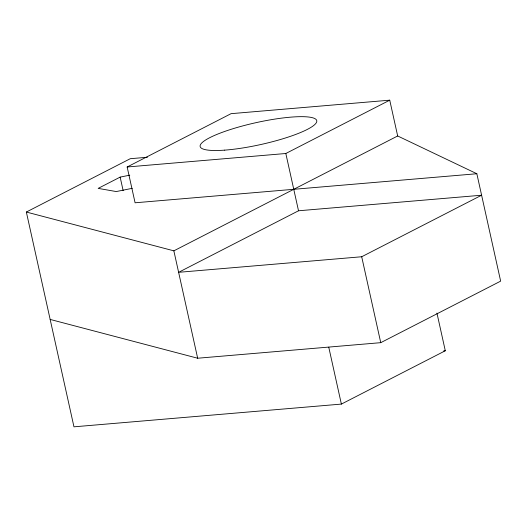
<?xml version="1.0" encoding="UTF-8"?>
<svg xmlns="http://www.w3.org/2000/svg" width="527" height="527" viewBox="0 0 527 527"><rect width="100%" height="100%" fill="white"/><g stroke="black" fill="none" stroke-linecap="round" stroke-linejoin="round"><path stroke-width="0.79" d="M436.942 313.091L445.295 350.758L341.377 404.09L73.964 426.824L26.35 212.038L130.268 158.706L147.435 157.25M476.843 173.739L135.09 202.79L127.152 166.993L231.07 113.667L389.736 100.176L397.674 135.973L476.843 173.739L500.65 281.135L380.751 342.669L197.665 358.228L50.157 319.428M129.761 175.162L120.149 177.112L98.167 188.389L116.243 191.558L132.27 188.317M127.152 166.993L285.825 153.502L389.736 100.176M26.35 212.038L173.857 250.839L397.674 135.973M298.519 210.78L178.62 272.314L361.7 256.754L481.606 195.221L298.519 210.78L285.825 153.502M443.655 350.903L445.295 350.758M361.7 256.754L380.751 342.669M328.762 347.188L341.377 404.09M173.857 250.839L197.665 358.228M120.149 177.112L123.147 190.629M224.706 150.136A59.722 11.192 -12.5 0 0 316.556 122.238A59.722 11.192 -12.5 0 0 234.08 128.384A59.722 11.192 -12.5 0 0 224.706 150.136"/></g></svg>
